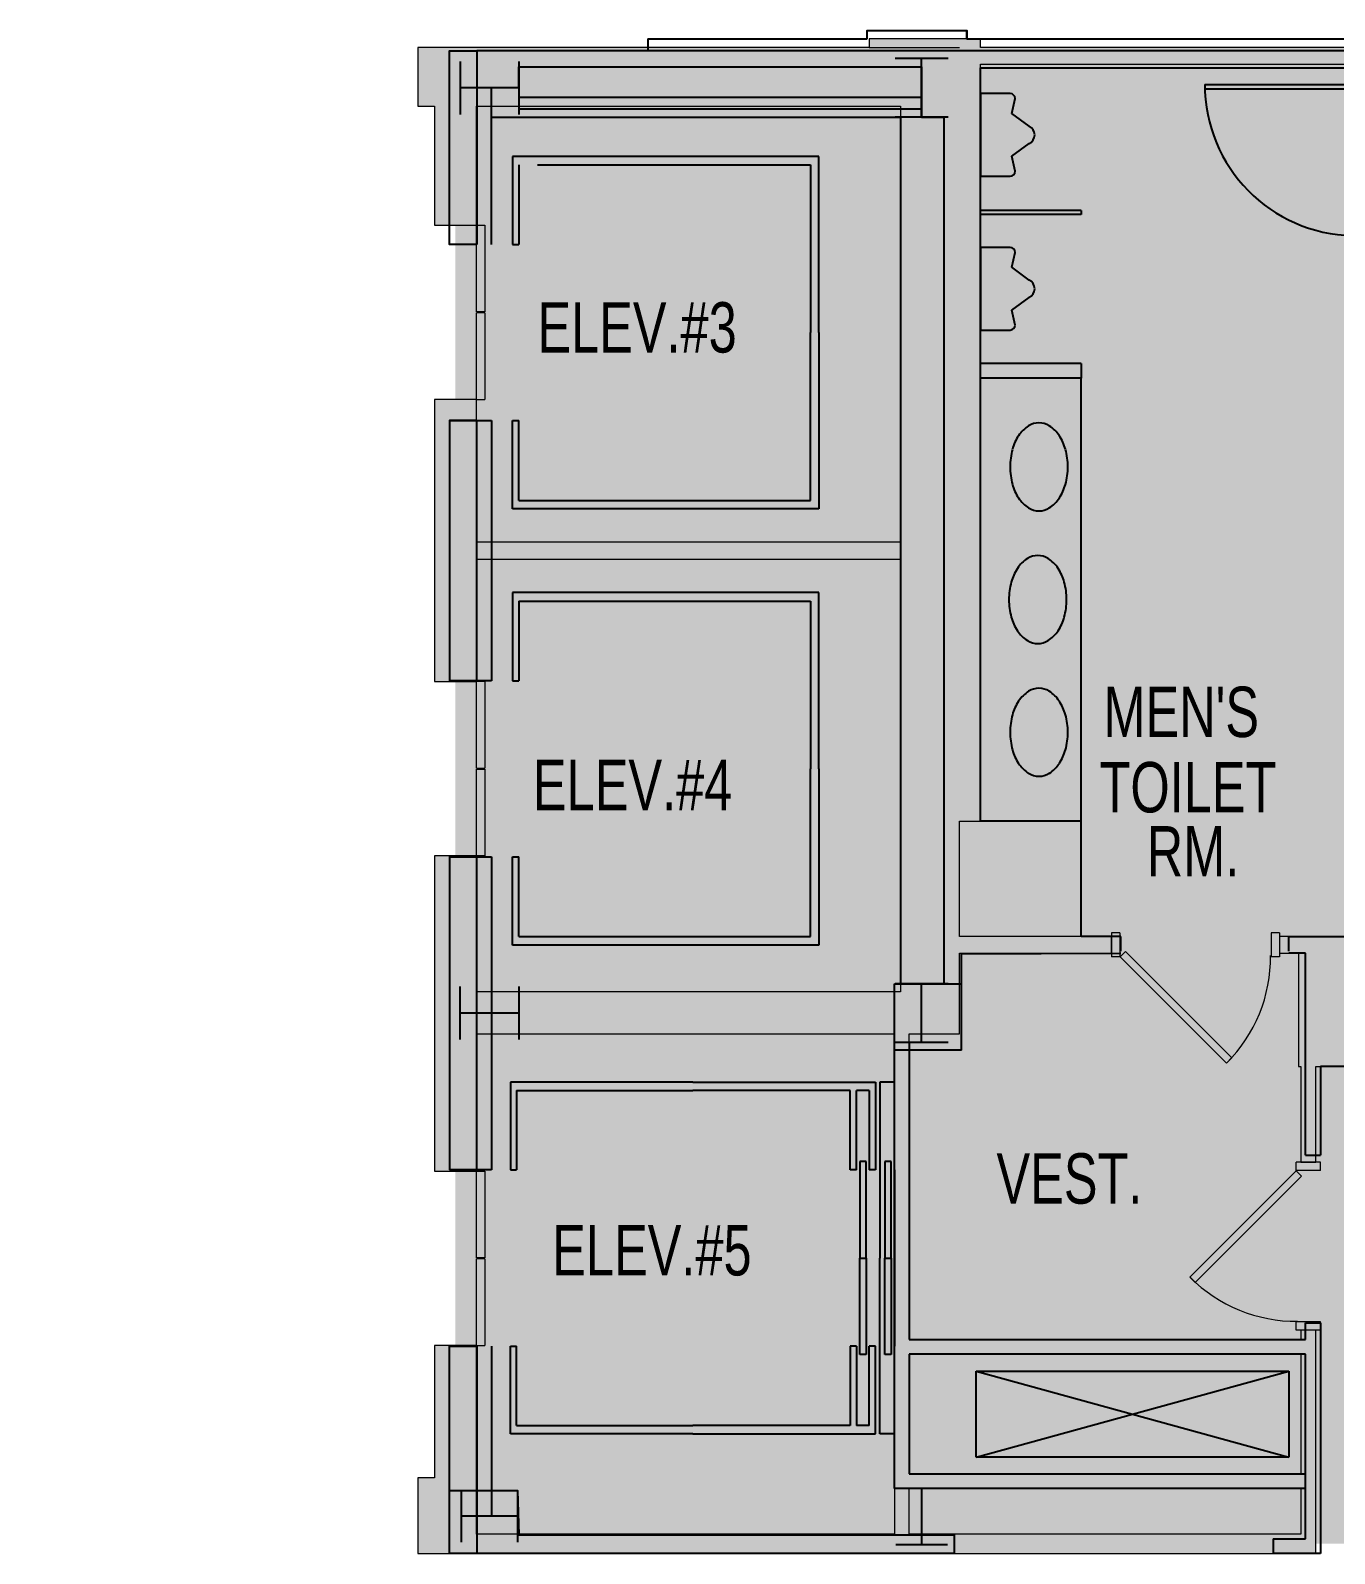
# Model space of a CAD drawing. Header units: inches. Extents: x 1209 to 3903, y 11893 to 13703.
# Drawn here: x 2554.6 to 2865.4, y 12641.4 to 13004.1 of the extents above; entities that cross this region are included whole.
import ezdxf
from ezdxf.enums import TextEntityAlignment as Align

# ---------------------------------------------------------------- set-up
doc = ezdxf.new("R2010")
doc.units = ezdxf.units.IN
doc.header["$MEASUREMENT"] = 0
for name, color, linetype in [('L1$0$A-Plmb', 8, 'Continuous'), ('L1$0$Plaza America BA02$0$17', 8, 'Continuous'), ('L1$0$Plaza America BA02$0$51', 8, 'Continuous'), ('L1$0$Plaza America BA02$0$9', 8, 'Continuous'), ('L1$0$SCOPE', 8, 'Continuous')]:
    doc.layers.add(name, color=color, linetype=linetype)
for name, color, linetype, lineweight in [('X2$0$A-DETL', 8, 'Continuous', 13), ('X2$0$A-DETL-GENF', 247, 'Continuous', 9), ('X2$0$A-DOOR', 8, 'Continuous', 13), ('X2$0$A-DOOR-FRAM', 8, 'Continuous', 20), ('X2$0$A-WALL', 8, 'Continuous', 13), ('X2$0$A-WALL-PATT', 8, 'Continuous', 13), ('X2$0$I-WALL', 8, 'Continuous', 13), ('X2$0$Q-SPCQ', 8, 'Continuous', 13)]:
    doc.layers.add(name, color=color, linetype=linetype, lineweight=lineweight)
doc.styles.add('L1$0$Plaza America BA02$0$STANDARD', font='txt')

# ---------------------------------------------------------------- blocks, each defined once
blk = doc.blocks.new('X2$0$Single Flush - OTJ_SOLIDFLUSH_ALUM-4757488-FIRST FLOOR DEMOLITION')
at = {"layer": 'X2$0$A-DOOR'}
for p, q in [((-7.42, 28.2), (-8.65, 26.96)), ((-8.65, 26.96), (16.67, 1.64)), ((17.91, 2.87), (-7.42, 28.2)), ((16.67, 1.64), (17.91, 2.87))]:
    blk.add_line(p, q, dxfattribs=at)
blk.add_arc((17.91, 2.87), 35.81, 135, 180.5, dxfattribs=at)
at = {"layer": 'X2$0$A-DOOR-FRAM'}
for p, q in [((-20, -2.88), (-20, 2.87)), ((-20, 2.87), (-18, 2.87)), ((-18, -2.88), (-18, 2.87)), ((18, -2.88), (18, 2.87)), ((18, 2.87), (20, 2.87)), ((20, -2.88), (20, 2.87)), ((-20, -2.88), (-18, -2.88)), ((18, -2.88), (20, -2.88))]:
    blk.add_line(p, q, dxfattribs=at)
blk = doc.blocks.new('X2$0$Single Flush - OTJ_SOLIDFLUSH_ALUM-4757540-FIRST FLOOR DEMOLITION')
at = {"layer": 'X2$0$A-DOOR'}
for p, q in [((-7.42, 28.2), (-8.65, 26.96)), ((-8.65, 26.96), (16.67, 1.64)), ((17.91, 2.87), (-7.42, 28.2)), ((16.67, 1.64), (17.91, 2.87))]:
    blk.add_line(p, q, dxfattribs=at)
blk.add_arc((17.91, 2.87), 35.81, 135, 180.5, dxfattribs=at)
at = {"layer": 'X2$0$A-DOOR-FRAM'}
for p, q in [((-20, -2.88), (-20, 2.87)), ((-20, 2.87), (-18, 2.87)), ((-18, -2.88), (-18, 2.87)), ((18, -2.88), (18, 2.87)), ((18, 2.87), (20, 2.87)), ((20, -2.88), (20, 2.87)), ((-20, -2.88), (-18, -2.88)), ((18, -2.88), (20, -2.88))]:
    blk.add_line(p, q, dxfattribs=at)
blk = doc.blocks.new('X2$0$Elevator Door-Center _1_ - 41_-5275025-FIRST FLOOR DEMOLITION')
at = {"layer": 'X2$0$Q-SPCQ'}
for p, q in [((-24.65, -5), (-4.03, -5)), ((-24.65, -5), (-24.65, -7)), ((-4.03, -7), (-24.65, -7)), ((-4.03, -7), (-4.03, -5)), ((-3.78, -5), (16.85, -5)), ((-3.78, -7), (-3.78, -5)), ((16.85, -7), (-3.78, -7)), ((16.85, -5), (16.85, -7))]:
    blk.add_line(p, q, dxfattribs=at)
blk = doc.blocks.new('X2$0$Elevator Door-Center _1_ - 41_-5275024-FIRST FLOOR DEMOLITION')
at = {"layer": 'X2$0$Q-SPCQ'}
for p, q in [((-24.65, 7), (-4.03, 7)), ((-24.65, 7), (-24.65, 5)), ((-4.03, 5), (-24.65, 5)), ((-4.03, 5), (-4.03, 7)), ((-3.78, 7), (16.85, 7)), ((-3.78, 5), (-3.78, 7)), ((16.85, 5), (-3.78, 5)), ((16.85, 7), (16.85, 5))]:
    blk.add_line(p, q, dxfattribs=at)
blk = doc.blocks.new('L1$0$Plaza America BA02$0$URINAL')
for p, q in [((-118.1, 0), (-118.1, -85)), ((118.1, 0), (-118.1, 0)), ((118.1, -85), (118.1, 0)), ((-103.9, -99.2), (-61.3, -90.1)), ((-61.3, -90.1), (-24.6, -139.2)), ((24.6, -139.2), (61.3, -90.1)), ((61.3, -90.1), (103.9, -99.2))]:
    blk.add_line(p, q)
for centre, radius, start, end in [((-103.9, -85), 14.2, 180.0002, 270.0001), ((103.9, -85), 14.2, 270.0006, 0.0005), ((0, -128.4), 26.8, 203.7077, 269.9793), ((0, -128.4), 26.8, 270.021, 336.2926)]:
    blk.add_arc(centre, radius, start, end)
blk = doc.blocks.new('L1$0$Plaza America BA02$0$W12X14')
for p, q in [((-74.25, 80.249625), (74.25, 80.249625)), ((0, 80.249625), (0, -80.249625)), ((-74.25, -80.249625), (74.25, -80.249625))]:
    blk.add_line(p, q)
blk = doc.blocks.new('L1$0$Plaza America BA02$0$COLELE')
for p, q in [((-75.75, 83.999625), (75.75, 83.999625)), ((0, 83.999625), (0, -83.999625)), ((-75.75, -83.999625), (75.75, -83.999625))]:
    blk.add_line(p, q)

msp = doc.modelspace()

# ---------------------------------------------------------------- hatches: boundary and pattern name
at = {"layer": 'X2$0$A-DETL-GENF'}
h = msp.add_hatch(color=256, dxfattribs=at)
h.paths.add_polyline_path([(2930.86, 12643.67), (2930.86, 12659.84), (2970.46, 12659.84), (2970.46, 12683.41), (2973.96, 12683.41), (2973.96, 12644.86), (3074.46, 12644.86), (3074.46, 12726.41), (3070.46, 12726.41), (3070.46, 12733.41), (3074.46, 12733.41), (3074.46, 12916.76), (3134.26, 12916.76), (3134.26, 12996.11), (2954.46, 12996.11), (2954.46, 12862.87), (3014.46, 12862.87), (3014.46, 12859.37), (2978.46, 12859.37), (2978.46, 12733.41), (3025.46, 12733.41), (3025.46, 12726.41), (2973.96, 12726.41), (2973.96, 12723.41), (2970.46, 12723.41), (2970.46, 12757.39), (2968.96, 12757.39), (2968.96, 12760.89), (2970.46, 12760.89), (2970.46, 12859.37), (2928.46, 12859.37), (2928.46, 12814.88), (2924.96, 12814.88), (2924.96, 12859.37), (2872.23, 12859.37), (2872.23, 12771.38), (2924.96, 12771.38), (2924.96, 12774.88), (2928.46, 12774.88), (2928.46, 12760.89), (2928.96, 12760.89), (2928.96, 12757.39), (2860.86, 12757.36), (2860.86, 12734.57), (2857.36, 12734.57), (2857.36, 12757.36), (2856.73, 12757.36), (2856.73, 12784.36), (2852.22, 12784.36), (2852.22, 12788.36), (2868.73, 12788.36), (2868.73, 12862.87), (2930.46, 12862.87), (2930.46, 12996.11), (2780.97, 12996.11), (2780.97, 12815.84), (2775.97, 12815.84), (2775.97, 12788.36), (2812.22, 12788.36), (2812.22, 12784.36), (2775.97, 12784.36), (2775.97, 12765.13), (2763.97, 12765.13), (2763.97, 12692.32), (2857.36, 12692.32), (2857.36, 12694.57), (2860.86, 12694.57), (2860.86, 12643.67), (2908.03, 12643.67)], flags=0)
h.paths.add_polyline_path([(2970.46, 12643.67), (2970.46, 12657.84), (2932.86, 12657.84), (2932.86, 12643.67), (2968.06, 12643.67)], flags=0)
h.paths.add_polyline_path([(3154.01, 12643.67), (3167.14, 12643.67), (3167.14, 12644.86), (3168.83, 12644.86), (3168.83, 12862.26), (3079.08, 12862.26), (3079.08, 12644.86), (3127.14, 12644.86), (3127.14, 12643.67)], flags=0)
h.paths.add_polyline_path([(3173.45, 12644.86), (3176.5, 12644.86), (3176.5, 12862.26), (3173.45, 12862.26), (3173.45, 12645.86)], flags=0)
h.paths.add_polyline_path([(3181.12, 12644.86), (3187.09, 12644.86), (3187.09, 12862.26), (3181.12, 12862.26), (3181.12, 12645.36)], flags=0)
h.paths.add_polyline_path([(2661.08, 12645.98), (2760.47, 12645.98), (2760.47, 12765.13), (2660.89, 12765.13), (2660.89, 12732.42), (2655.89, 12732.42), (2655.89, 12690.92), (2660.89, 12690.92), (2660.89, 12645.98)], flags=0)
h.paths.add_polyline_path([(2763.97, 12645.98), (2857.36, 12645.98), (2857.36, 12656.84), (2763.97, 12656.84)], flags=0)
h.paths.add_polyline_path([(2857.36, 12660.34), (2857.36, 12688.82), (2763.97, 12688.82), (2763.97, 12660.34), (2846.49, 12660.34)], flags=0)
h.paths.add_polyline_path([(2872.23, 12762.39), (2916.98, 12762.39), (2916.98, 12766.38), (2872.23, 12766.38)], flags=0)
h.paths.add_polyline_path([(1991.25, 12767.11), (1991.25, 12996.11), (1975.89, 12996.11), (1975.89, 12767.11), (1979.01, 12767.11)], flags=0)
h.paths.add_polyline_path([(2324.36, 12767.11), (2382.61, 12767.11), (2382.61, 12785.09), (2324.36, 12785.09), (2324.36, 12776.11)], flags=0)
h.paths.add_polyline_path([(2187.34, 12767.11), (2189.39, 12767.11), (2189.39, 12813.56), (2113.68, 12813.56), (2113.68, 12767.11)], flags=0)
h.paths.add_polyline_path([(2090.5, 12767.11), (2110.18, 12767.11), (2110.18, 12813.56), (2090.5, 12813.56), (2090.5, 12767.37)], flags=0)
h.paths.add_polyline_path([(2320.36, 12767.11), (2320.36, 12789.09), (2382.61, 12789.09), (2382.61, 12843.66), (2343.23, 12843.66), (2343.23, 12913.61), (2382.61, 12913.61), (2382.61, 12971.12), (2319.86, 12971.12), (2319.86, 12990.11), (2254.85, 12990.11), (2254.85, 12915.83), (2193.39, 12915.83), (2193.39, 12767.11)], flags=0)
h.paths.add_polyline_path([(1995.87, 12767.11), (2085.87, 12767.11), (2085.87, 12996.11), (2039.97, 12996.11), (2039.97, 12999.11), (1999.97, 12999.11), (1999.97, 12996.11), (1995.87, 12996.11), (1995.87, 12774.62)], flags=0)
h.paths.add_polyline_path([(2662.89, 12775.13), (2761.97, 12775.13), (2761.97, 12878.23), (2660.89, 12878.23), (2660.89, 12849.04), (2655.89, 12849.04), (2655.89, 12807.54), (2660.89, 12807.54), (2660.89, 12775.13)], flags=0)
h.paths.add_polyline_path([(2493.89, 12776.11), (2493.89, 12808.86), (2499.89, 12808.86), (2499.89, 12850.36), (2493.89, 12850.36), (2493.89, 12878.07), (2404.36, 12878.07), (2404.36, 12776.11)], flags=0)
h.paths.add_polyline_path([(2400.86, 12776.11), (2400.86, 12990.11), (2392.61, 12990.11), (2392.61, 12776.11)], flags=0)
h.paths.add_polyline_path([(2090.5, 12817.56), (2189.39, 12817.56), (2189.39, 12937.11), (2193.39, 12937.11), (2193.39, 12921.83), (2248.85, 12921.83), (2248.85, 12990.11), (2230.37, 12990.11), (2230.37, 12980.62), (2193.39, 12980.62), (2193.39, 12977.11), (2189.39, 12977.11), (2189.39, 12996.11), (2172.39, 12996.11), (2172.39, 12999.11), (2132.39, 12999.11), (2132.39, 12996.11), (2090.5, 12996.11), (2090.5, 12841.36)], flags=0)
h.paths.add_polyline_path([(2347.23, 12847.66), (2382.61, 12847.66), (2382.61, 12909.61), (2347.23, 12909.61)], flags=0)
h.paths.add_polyline_path([(2937.46, 12862.87), (2947.46, 12862.87), (2947.46, 12996.11), (2937.46, 12996.11), (2937.46, 12864.39)], flags=0)
h.paths.add_polyline_path([(3079.25, 12866.89), (3151.26, 12866.89), (3151.26, 12996.11), (3142.26, 12996.11), (3142.26, 12912.76), (3079.08, 12912.76), (3079.08, 12866.89)], flags=0)
h.paths.add_polyline_path([(2404.5, 12882.07), (2493.89, 12882.07), (2493.89, 12911.36), (2499.89, 12911.36), (2499.89, 12952.86), (2493.89, 12952.86), (2493.89, 12984.11), (2495.89, 12984.11), (2495.89, 12990.11), (2404.36, 12990.11), (2404.36, 12882.07)], flags=0)
h.paths.add_polyline_path([(2662.36, 12882.23), (2761.97, 12882.23), (2761.97, 12986.11), (2660.89, 12986.11), (2660.89, 12957.77), (2655.89, 12957.77), (2655.89, 12916.27), (2660.89, 12916.27), (2660.89, 12882.23)], flags=0)
h.paths.add_polyline_path([(2323.86, 12975.12), (2382.61, 12975.12), (2382.61, 12990.11), (2323.86, 12990.11)], flags=0)
h.paths.add_polyline_path([(2199.09, 12985.62), (2214.87, 12985.62), (2214.87, 12988.61), (2193.39, 12988.61), (2193.39, 12985.62)], flags=0)
h.paths.add_polyline_path([(2214.87, 12993.61), (2214.87, 12999.11), (2193.39, 12999.11), (2193.39, 12993.61), (2197.15, 12993.61)], flags=0)
at = {"layer": 'X2$0$A-WALL-PATT'}
for points in [[(2660.89, 12986.11), (2660.89, 13000.11), (2646.89, 13000.11), (2646.89, 12986.11), (2650.89, 12986.11)], [(2660.89, 12986.11), (2775.97, 12986.11), (2775.97, 13000.11), (2660.89, 13000.11)], [(2761.97, 13000.11), (2775.97, 13000.11), (2775.97, 13002.11), (2754.47, 13002.11), (2754.47, 13000.11)], [(2775.97, 12815.84), (2780.97, 12815.84), (2780.97, 13002.11), (2775.97, 13002.11), (2775.97, 12841.36)], [(2892.35, 12996.11), (2929.22, 12996.11), (2929.22, 13000.11), (2780.97, 13000.11), (2780.97, 12996.11)], [(2660.89, 12959.39), (2660.89, 12986.11), (2650.89, 12986.11), (2650.89, 12959.39)], [(2761.97, 12765.13), (2775.97, 12765.13), (2775.97, 12986.11), (2761.97, 12986.11), (2761.97, 12775.13)], [(2660.89, 12878.23), (2761.97, 12878.23), (2761.97, 12882.23), (2660.89, 12882.23)], [(2860.86, 12757.36), (2872.23, 12757.39), (2872.23, 12784.36), (2856.73, 12784.36), (2856.73, 12757.36), (2859.59, 12757.36)], [(2760.47, 12765.13), (2761.97, 12765.13), (2761.97, 12775.13), (2660.89, 12775.13), (2660.89, 12765.13)], [(2760.47, 12645.98), (2763.97, 12645.98), (2763.97, 12765.13), (2760.47, 12765.13), (2760.47, 12646.15)], [(2660.89, 12659.36), (2660.89, 12690.67), (2650.89, 12690.67), (2650.89, 12659.36)], [(2857.36, 12688.82), (2857.36, 12692.32), (2763.97, 12692.32), (2763.97, 12688.82), (2824.95, 12688.82)], [(2646.89, 12641.36), (2660.89, 12641.36), (2660.89, 12659.36), (2646.89, 12659.36), (2646.89, 12643.34)], [(2763.97, 12656.84), (2857.36, 12656.84), (2857.36, 12660.34), (2763.97, 12660.34)], [(2660.89, 12641.36), (2860.86, 12641.36), (2860.86, 12645.98), (2660.89, 12645.98), (2660.89, 12643.34)]]:
    msp.add_hatch(color=256, dxfattribs=at).paths.add_polyline_path(points, flags=0)
h = msp.add_hatch(color=256, dxfattribs=at)
h.paths.add_polyline_path([(2650.89, 12850.91), (2660.89, 12850.91), (2660.89, 12916.27), (2650.89, 12916.27)], flags=0)
h.paths.add_polyline_path([(2650.89, 12957.77), (2660.89, 12957.77), (2660.89, 12959.39), (2650.89, 12959.39)], flags=0)
h = msp.add_hatch(color=256, dxfattribs=at)
h.paths.add_polyline_path([(2650.89, 12690.67), (2660.89, 12690.67), (2660.89, 12690.92), (2650.89, 12690.92)], flags=0)
h.paths.add_polyline_path([(2650.89, 12732.42), (2660.89, 12732.42), (2660.89, 12807.54), (2650.89, 12807.54), (2650.89, 12765.13)], flags=0)
h.paths.add_polyline_path([(2650.89, 12849.04), (2660.89, 12849.04), (2660.89, 12850.91), (2650.89, 12850.91)], flags=0)
h = msp.add_hatch(color=256, dxfattribs=at)
h.paths.add_polyline_path([(2872.23, 12784.36), (2872.23, 12784.36), (2872.23, 12788.36), (2852.22, 12788.36), (2852.22, 12784.36), (2868.73, 12784.36)], flags=0)
h.paths.add_polyline_path([(2780.97, 12784.36), (2812.22, 12784.36), (2812.22, 12788.36), (2775.97, 12788.36), (2775.97, 12784.36)], flags=0)
h = msp.add_hatch(color=256, dxfattribs=at)
h.paths.add_polyline_path([(2860.86, 12645.98), (2860.86, 12694.57), (2857.36, 12694.57), (2857.36, 12645.98)], flags=0)
h.paths.add_polyline_path([(2860.86, 12734.57), (2860.86, 12757.36), (2857.36, 12757.36), (2857.36, 12734.57)], flags=0)

# ---------------------------------------------------------------- linework, layer by layer
at = {"layer": 'L1$0$A-Plmb'}
for p, q in [((2834.47, 12991.26), (2871.47, 12991.26)), ((2834.47, 12991.26), (2834.47, 12989.52)), ((2834.47, 12990.26), (2870.47, 12990.26)), ((2804.97, 12961.29), (2780.97, 12961.29)), ((2804.97, 12960.29), (2780.97, 12960.29)), ((2804.97, 12961.29), (2804.97, 12960.29)), ((2804.97, 12815.84), (2804.97, 12921.32))]:
    msp.add_line(p, q, dxfattribs=at)
for centre, major_axis, start_param, end_param in [((2870.47, 12991.26), (36.04, 0), 3.190166, 4.740138), ((2796.71, 12903.26), (7.94, 0), 2.134571, 2.56159), ((2794.92, 12906.07), (4.61, 0), 1.570796, 2.134571), ((2794.92, 12906.07), (4.61, 0), 1.007022, 1.570796), ((2793.14, 12903.26), (7.94, 0), 0.580003, 1.007022), ((2804.01, 12900.19), (15.96, 0), 2.876594, 3.141593), ((2799.53, 12901.41), (11.32, 0), 2.56159, 2.876594), ((2790.31, 12901.41), (11.32, 0), 0.264999, 0.580003), ((2785.84, 12900.19), (15.96, 0), 0, 0.264999), ((2804.01, 12900.19), (15.96, 0), 3.141593, 3.406592), ((2785.84, 12900.19), (15.96, 0), 6.018186, 6.283185), ((2799.53, 12898.98), (11.32, 0), 3.406592, 3.721596), ((2790.31, 12898.98), (11.32, 0), 5.703182, 6.018186), ((2796.71, 12897.13), (7.94, 0), 3.721596, 4.148614), ((2794.92, 12894.31), (4.61, 0), 4.148614, 4.712389), ((2794.92, 12894.31), (4.61, 0), 4.712389, 5.276164), ((2793.14, 12897.13), (7.94, 0), 5.276164, 5.703182), ((2794.63, 12874.46), (4.61, 0), 1.570796, 2.134571), ((2794.63, 12874.46), (4.61, 0), 1.007022, 1.570796), ((2799.24, 12869.79), (11.32, 0), 2.56159, 2.876594), ((2796.42, 12871.65), (7.94, 0), 2.134571, 2.56159), ((2792.85, 12871.65), (7.94, 0), 0.580003, 1.007022), ((2790.02, 12869.79), (11.32, 0), 0.264999, 0.580003), ((2803.72, 12868.58), (15.96, 0), 2.876594, 3.141593), ((2785.55, 12868.58), (15.96, 0), 0, 0.264999), ((2803.72, 12868.58), (15.96, 0), 3.141593, 3.406592), ((2785.55, 12868.58), (15.96, 0), 6.018186, 6.283185), ((2799.24, 12867.37), (11.32, 0), 3.406592, 3.721596), ((2790.02, 12867.37), (11.32, 0), 5.703182, 6.018186), ((2796.42, 12865.51), (7.94, 0), 3.721596, 4.148614), ((2792.85, 12865.51), (7.94, 0), 5.276164, 5.703182), ((2794.63, 12862.7), (4.61, 0), 4.148614, 4.712389), ((2794.63, 12862.7), (4.61, 0), 4.712389, 5.276164), ((2796.71, 12840.03), (7.94, 0), 2.134571, 2.56159), ((2794.92, 12842.85), (4.61, 0), 1.570796, 2.134571), ((2794.92, 12842.85), (4.61, 0), 1.007022, 1.570796), ((2793.14, 12840.03), (7.94, 0), 0.580003, 1.007022), ((2799.53, 12838.18), (11.32, 0), 2.56159, 2.876594), ((2790.31, 12838.18), (11.32, 0), 0.264999, 0.580003), ((2804.01, 12836.97), (15.96, 0), 2.876594, 3.141593), ((2785.84, 12836.97), (15.96, 0), 0, 0.264999), ((2804.01, 12836.97), (15.96, 0), 3.141593, 3.406592), ((2785.84, 12836.97), (15.96, 0), 6.018186, 6.283185), ((2799.53, 12835.75), (11.32, 0), 3.406592, 3.721596), ((2790.31, 12835.75), (11.32, 0), 5.703182, 6.018186), ((2796.71, 12833.9), (7.94, 0), 3.721596, 4.148614), ((2793.14, 12833.9), (7.94, 0), 5.276164, 5.703182), ((2794.92, 12831.09), (4.61, 0), 4.148614, 4.712389), ((2794.92, 12831.09), (4.61, 0), 4.712389, 5.276164)]:
    msp.add_ellipse(centre, major_axis=major_axis, ratio=0.99924, start_param=start_param, end_param=end_param, dxfattribs=at)
at = {"layer": 'L1$0$Plaza America BA02$0$17'}
for p, q in [((2779.97, 12664.34), (2854.47, 12684.82)), ((2779.97, 12684.82), (2854.47, 12664.34)), ((2779.97, 12664.34), (2779.97, 12684.82)), ((2779.97, 12684.82), (2854.47, 12684.82)), ((2854.47, 12684.82), (2854.47, 12664.34)), ((2854.47, 12664.34), (2779.97, 12664.34))]:
    msp.add_line(p, q, dxfattribs=at)
at = {"layer": 'L1$0$Plaza America BA02$0$9'}
for p, q in [((2742.47, 12974.15), (2669.47, 12974.15)), ((2669.47, 12974.15), (2669.47, 12953.17)), ((2742.47, 12932.19), (2742.47, 12974.15)), ((2670.97, 12972.15), (2670.97, 12953.17)), ((2675.47, 12972.15), (2740.47, 12972.15)), ((2740.47, 12972.15), (2740.47, 12932.19)), ((2669.47, 12953.17), (2670.97, 12953.17)), ((2740.47, 12892.22), (2740.47, 12932.19)), ((2742.47, 12932.19), (2742.47, 12890.22)), ((2669.47, 12911.2), (2670.97, 12911.2)), ((2669.47, 12890.22), (2669.47, 12911.2)), ((2670.97, 12892.22), (2670.97, 12911.2)), ((2742.47, 12890.22), (2669.47, 12890.22)), ((2670.97, 12892.22), (2675.47, 12892.22)), ((2675.47, 12892.22), (2740.47, 12892.22)), ((2742.47, 12870.24), (2669.47, 12870.24)), ((2669.47, 12870.24), (2669.47, 12849.25)), ((2670.97, 12868.24), (2740.47, 12868.24)), ((2670.97, 12868.24), (2670.97, 12849.25)), ((2740.47, 12868.24), (2740.47, 12828.27)), ((2742.47, 12828.27), (2742.47, 12870.24)), ((2669.47, 12849.25), (2670.97, 12849.25)), ((2740.47, 12788.3), (2740.47, 12828.27)), ((2742.47, 12828.27), (2742.47, 12786.3)), ((2669.47, 12786.3), (2669.47, 12807.29)), ((2669.47, 12807.29), (2670.97, 12807.29)), ((2670.97, 12788.3), (2670.97, 12807.29)), ((2670.97, 12788.3), (2740.47, 12788.3)), ((2742.47, 12786.3), (2669.47, 12786.3)), ((2668.97, 12753.64), (2668.97, 12732.72)), ((2712.47, 12753.64), (2668.97, 12753.64)), ((2712.47, 12753.64), (2755.97, 12753.64)), ((2755.97, 12753.64), (2755.97, 12732.72)), ((2756.97, 12753.64), (2756.97, 12711.74)), ((2760.47, 12753.64), (2756.97, 12753.64)), ((2670.47, 12751.64), (2712.47, 12751.64)), ((2670.47, 12751.64), (2670.47, 12732.72)), ((2749.97, 12751.64), (2712.47, 12751.64)), ((2749.97, 12732.72), (2749.97, 12751.64)), ((2754.47, 12751.64), (2751.47, 12751.64)), ((2751.47, 12732.72), (2751.47, 12751.64)), ((2754.47, 12751.64), (2754.47, 12732.72)), ((2752.22, 12734.72), (2752.22, 12711.74)), ((2753.72, 12734.72), (2752.22, 12734.72)), ((2753.72, 12711.74), (2753.72, 12734.72)), ((2759.72, 12734.72), (2758.22, 12734.72)), ((2758.22, 12734.72), (2758.22, 12711.74)), ((2759.72, 12711.74), (2759.72, 12734.72)), ((2668.97, 12732.72), (2670.47, 12732.72)), ((2751.47, 12732.72), (2749.97, 12732.72)), ((2755.97, 12732.72), (2754.47, 12732.72)), ((2760.47, 12732.72), (2760.47, 12690.75)), ((2752.22, 12711.74), (2753.72, 12711.74)), ((2752.22, 12711.74), (2753.72, 12711.74)), ((2752.22, 12688.76), (2752.22, 12711.74)), ((2753.72, 12711.74), (2753.72, 12688.76)), ((2756.97, 12669.83), (2756.97, 12711.74)), ((2758.22, 12711.74), (2759.72, 12711.74)), ((2758.22, 12711.74), (2759.72, 12711.74)), ((2758.22, 12688.76), (2758.22, 12711.74)), ((2759.72, 12711.74), (2759.72, 12688.76)), ((2668.97, 12690.75), (2670.47, 12690.75)), ((2668.97, 12669.83), (2668.97, 12690.75)), ((2670.47, 12671.83), (2670.47, 12690.75)), ((2751.47, 12690.75), (2749.97, 12690.75)), ((2749.97, 12690.75), (2749.97, 12671.83)), ((2751.47, 12690.75), (2751.47, 12671.83)), ((2754.47, 12671.83), (2754.47, 12690.75)), ((2755.97, 12690.75), (2754.47, 12690.75)), ((2755.97, 12669.83), (2755.97, 12690.75)), ((2753.72, 12688.76), (2752.22, 12688.76)), ((2759.72, 12688.76), (2758.22, 12688.76)), ((2712.47, 12669.83), (2668.97, 12669.83)), ((2670.47, 12671.83), (2712.47, 12671.83)), ((2749.97, 12671.83), (2712.47, 12671.83)), ((2712.47, 12669.83), (2755.97, 12669.83)), ((2754.47, 12671.83), (2751.47, 12671.83)), ((2760.47, 12669.83), (2756.97, 12669.83))]:
    msp.add_line(p, q, dxfattribs=at)
at = {"layer": 'L1$0$SCOPE'}
for p, q in [((2754.02, 13004.14), (2777.77, 13004.14)), ((2777.77, 13002.14), (2777.77, 13004.14)), ((3169.89, 12999.26), (2660.97, 12999.26)), ((2701.72, 13002.14), (2754.02, 13002.14)), ((2701.72, 13002.14), (2701.72, 12999.26)), ((2777.77, 13002.14), (2929.52, 13002.14)), ((2670.97, 12995.45), (2766.97, 12995.45)), ((2670.97, 12990.45), (2670.97, 12995.45)), ((2766.97, 12995.45), (2766.97, 12983.46)), ((2780.97, 12815.84), (2780.97, 12995.26)), ((2780.97, 12995.26), (3150.84, 12995.26)), ((2664.47, 12953.17), (2664.47, 12990.45)), ((2766.97, 12988.2), (2670.97, 12988.2)), ((2670.97, 12985.46), (2766.97, 12985.46)), ((2664.47, 12983.52), (2761.97, 12983.46)), ((2761.97, 12983.46), (2761.97, 12777.06)), ((2766.97, 12983.46), (2772.22, 12983.46)), ((2772.22, 12983.46), (2772.22, 12777.06)), ((2804.97, 12924.82), (2780.97, 12924.82)), ((2804.97, 12924.82), (2804.97, 12921.32)), ((2804.97, 12921.32), (2780.97, 12921.32)), ((2654.47, 12911.2), (2664.47, 12911.2)), ((2664.47, 12911.2), (2664.47, 12849.25)), ((2664.47, 12849.25), (2654.47, 12849.25)), ((2804.97, 12815.84), (2780.97, 12815.84)), ((2804.97, 12788.36), (2804.97, 12815.84)), ((2654.47, 12807.29), (2664.47, 12807.29)), ((2664.47, 12807.29), (2664.47, 12732.72)), ((2814.47, 12788.36), (2804.97, 12788.36)), ((2814.47, 12784.87), (2814.47, 12788.36)), ((2854.47, 12784.87), (2854.47, 12788.36)), ((2854.47, 12788.36), (2870.47, 12788.36)), ((2776.47, 12784.21), (2814.47, 12784.37)), ((2776.47, 12761.26), (2776.47, 12784.21)), ((2858.47, 12784.36), (2854.47, 12784.37)), ((2858.47, 12736.28), (2858.47, 12784.36)), ((2760.47, 12656.84), (2760.47, 12777.06)), ((2760.47, 12777.06), (2776.47, 12777.06)), ((2760.47, 12777.06), (2760.47, 12777.06)), ((2763.97, 12763.07), (2763.97, 12692.32)), ((2776.47, 12761.26), (2760.47, 12761.26)), ((2768.47, 12761.26), (2768.47, 12761.26)), ((2776.47, 12761.26), (2776.47, 12761.26)), ((2930.91, 12757.39), (2861.97, 12757.39)), ((2861.97, 12757.39), (2861.97, 12736.28)), ((2858.47, 12736.28), (2861.97, 12736.28)), ((2664.47, 12732.72), (2654.47, 12732.72)), ((2858.47, 12696.31), (2861.97, 12696.31)), ((2858.47, 12692.32), (2858.47, 12696.31)), ((2861.97, 12696.31), (2861.97, 12696.31)), ((2861.97, 12696.31), (2861.97, 12641.36)), ((2664.47, 12690.75), (2664.47, 12650.22)), ((2763.97, 12692.32), (2858.47, 12692.32)), ((2858.47, 12688.82), (2763.97, 12688.82)), ((2763.97, 12688.82), (2763.97, 12660.34)), ((2858.47, 12644.85), (2858.47, 12688.82)), ((2763.97, 12660.34), (2858.47, 12660.35)), ((2858.47, 12656.84), (2760.47, 12656.84)), ((2760.47, 12656.84), (2760.47, 12656.84)), ((2850.72, 12644.85), (2858.47, 12644.85)), ((2850.72, 12644.85), (2850.72, 12641.36)), ((2861.97, 12641.36), (2850.72, 12641.36))]:
    msp.add_line(p, q, dxfattribs=at)
for points in [[(2754.02, 13002.14), (2754.02, 13004.14), (2777.77, 13004.14), (2777.77, 13002.14), (2929.52, 13002.14), (2929.52, 13004.14), (2953.27, 13004.14), (2953.27, 13002.14), (3169.89, 13002.14), (3169.89, 12999.26)], [(2654.47, 12641.36), (2654.47, 12690.75), (2660.97, 12690.75), (2660.97, 12641.36)], [(2654.47, 12656.41), (2670.66, 12656.41), (2670.97, 12645.85), (2774.72, 12645.85), (2774.72, 12641.36), (2654.47, 12641.36)]]:
    msp.add_lwpolyline(points, dxfattribs=at)
for points in [[(2660.97, 12953.17), (2654.47, 12953.17), (2654.47, 12999.26), (2660.97, 12999.26)], [(2654.47, 12849.25), (2660.97, 12849.25), (2660.97, 12911.2), (2654.47, 12911.2)], [(2654.47, 12732.72), (2660.97, 12732.72), (2660.97, 12807.29), (2654.47, 12807.29)]]:
    msp.add_lwpolyline(points, close=True, dxfattribs=at)
at = {"layer": 'X2$0$A-DETL'}
for p, q in [((2780.97, 12924.82), (2804.97, 12924.82)), ((2804.97, 12924.82), (2804.97, 12921.32)), ((2804.97, 12921.32), (2780.97, 12921.32)), ((2804.97, 12815.84), (2804.97, 12921.32)), ((2804.97, 12815.84), (2780.97, 12815.84)), ((2804.97, 12788.36), (2804.97, 12815.84))]:
    msp.add_line(p, q, dxfattribs=at)
at = {"layer": 'X2$0$A-WALL'}
for p, q in [((2646.89, 13000.11), (2646.89, 12986.11)), ((2754.47, 13000.11), (2646.89, 13000.11)), ((2929.22, 13000.11), (2780.97, 13000.11)), ((2780.97, 12996.11), (2930.46, 12996.11)), ((2646.89, 12986.11), (2650.89, 12986.11)), ((2650.89, 12986.11), (2650.89, 12957.77)), ((2660.89, 12986.11), (2761.97, 12986.11)), ((2660.89, 12957.77), (2660.89, 12986.11)), ((2761.97, 12986.11), (2761.97, 12882.23)), ((2650.89, 12957.77), (2660.89, 12957.77)), ((2650.89, 12916.27), (2650.89, 12849.04)), ((2660.89, 12916.27), (2650.89, 12916.27)), ((2660.89, 12882.23), (2660.89, 12916.27)), ((2761.97, 12882.23), (2660.89, 12882.23)), ((2660.89, 12878.23), (2761.97, 12878.23)), ((2660.89, 12849.04), (2660.89, 12878.23)), ((2761.97, 12878.23), (2761.97, 12775.13)), ((2650.89, 12849.04), (2660.89, 12849.04)), ((2775.97, 12788.36), (2775.97, 12815.84)), ((2650.89, 12807.54), (2650.89, 12732.42)), ((2660.89, 12807.54), (2650.89, 12807.54)), ((2660.89, 12775.13), (2660.89, 12807.54)), ((2812.22, 12788.36), (2775.97, 12788.36)), ((2812.22, 12784.36), (2812.22, 12788.36)), ((2868.73, 12788.36), (2852.22, 12788.36)), ((2852.22, 12788.36), (2852.22, 12784.36)), ((2775.97, 12784.36), (2812.22, 12784.36)), ((2775.97, 12765.13), (2775.97, 12784.36)), ((2852.22, 12784.36), (2856.73, 12784.36)), ((2856.73, 12784.36), (2856.73, 12757.36)), ((2761.97, 12775.13), (2660.89, 12775.13)), ((2660.89, 12765.13), (2760.47, 12765.13)), ((2660.89, 12732.42), (2660.89, 12765.13)), ((2763.97, 12765.13), (2775.97, 12765.13)), ((2856.73, 12757.36), (2857.36, 12757.36)), ((2860.86, 12757.36), (2872.23, 12757.36)), ((2650.89, 12732.42), (2660.89, 12732.42)), ((2660.89, 12690.92), (2650.89, 12690.92)), ((2650.89, 12690.92), (2650.89, 12659.36)), ((2660.89, 12645.98), (2660.89, 12690.92)), ((2646.89, 12659.36), (2646.89, 12641.36)), ((2650.89, 12659.36), (2646.89, 12659.36)), ((2760.47, 12645.98), (2660.89, 12645.98)), ((2857.36, 12645.98), (2763.97, 12645.98)), ((2860.86, 12641.36), (2860.86, 12645.98)), ((2646.89, 12641.36), (2860.86, 12641.36))]:
    msp.add_line(p, q, dxfattribs=at)
at = {"layer": 'X2$0$I-WALL'}
for p, q in [((2780.97, 13002.11), (2754.47, 13002.11)), ((2754.47, 13002.11), (2754.47, 13000.11)), ((2754.47, 13000.11), (2775.97, 13000.11)), ((2780.97, 13000.11), (2780.97, 13002.11)), ((2780.97, 12815.84), (2780.97, 12996.11)), ((2775.97, 12815.84), (2780.97, 12815.84)), ((2760.47, 12765.13), (2760.47, 12645.98)), ((2763.97, 12692.32), (2763.97, 12765.13)), ((2857.36, 12757.36), (2857.36, 12734.57)), ((2860.86, 12734.57), (2860.86, 12757.36)), ((2857.36, 12734.57), (2860.86, 12734.57)), ((2860.86, 12694.57), (2857.36, 12694.57)), ((2857.36, 12694.57), (2857.36, 12692.32)), ((2860.86, 12645.98), (2860.86, 12694.57)), ((2857.36, 12692.32), (2763.97, 12692.32)), ((2763.97, 12660.34), (2763.97, 12688.82)), ((2763.97, 12688.82), (2857.36, 12688.82)), ((2857.36, 12688.82), (2857.36, 12660.34)), ((2857.36, 12660.34), (2763.97, 12660.34)), ((2763.97, 12645.98), (2763.97, 12656.84)), ((2763.97, 12656.84), (2857.36, 12656.84)), ((2857.36, 12656.84), (2857.36, 12645.98))]:
    msp.add_line(p, q, dxfattribs=at)

# ---------------------------------------------------------------- block references
at = {"layer": 'L1$0$A-Plmb', "xscale": 0.08326667999972415, "yscale": 0.08332999666708929, "rotation": 90}
for p in [(2780.97, 12979.27), (2780.97, 12942.62)]:
    msp.add_blockref('L1$0$Plaza America BA02$0$URINAL', p, dxfattribs=at)
at = {"layer": 'L1$0$SCOPE'}
for name, p, xscale, yscale, rotation in [('L1$0$Plaza America BA02$0$COLELE', (2663.97, 12990.45), 0.08326667999972415, 0.08332999666708929, 270), ('L1$0$Plaza America BA02$0$COLELE', (2766.97, 12990.45), 0.08332999666890828, 0.08326667999972415, 180), ('L1$0$Plaza America BA02$0$COLELE', (2664.04, 12770.13), 0.08326667999972415, 0.08332999666708929, 90), ('L1$0$Plaza America BA02$0$COLELE', (2766.97, 12770.07), 0.08332999666890828, 0.08326667999972415, 180), ('L1$0$Plaza America BA02$0$W12X14', (2663.97, 12650.22), 0.08326667999972415, 0.08332999666708929, 270)]:
    msp.add_blockref(name, p, dxfattribs=dict(at, xscale=xscale, yscale=yscale, rotation=rotation))
at = {"layer": 'L1$0$SCOPE', "xscale": 0.08332999666890828, "yscale": 0.08326667999972415}
msp.add_blockref('L1$0$Plaza America BA02$0$W12X14', (2766.97, 12650.22), dxfattribs=at)
at = {"layer": 'X2$0$A-DOOR'}
for name, p, rotation in [('X2$0$Single Flush - OTJ_SOLIDFLUSH_ALUM-4757540-FIRST FLOOR DEMOLITION', (2832.22, 12786.36), 180), ('X2$0$Single Flush - OTJ_SOLIDFLUSH_ALUM-4757488-FIRST FLOOR DEMOLITION', (2859.11, 12714.57), 90)]:
    msp.add_blockref(name, p, dxfattribs=dict(at, rotation=rotation))
at = {"layer": 'X2$0$Q-SPCQ'}
for name, p, rotation in [('X2$0$Elevator Door-Center _1_ - 41_-5275025-FIRST FLOOR DEMOLITION', (2655.89, 12940.92), 90), ('X2$0$Elevator Door-Center _1_ - 41_-5275024-FIRST FLOOR DEMOLITION', (2655.89, 12824.38), 270), ('X2$0$Elevator Door-Center _1_ - 41_-5275025-FIRST FLOOR DEMOLITION', (2655.89, 12715.57), 90)]:
    msp.add_blockref(name, p, dxfattribs=dict(at, rotation=rotation))

# ---------------------------------------------------------------- texts
at = {"layer": 'L1$0$Plaza America BA02$0$51', "style": 'L1$0$Plaza America BA02$0$STANDARD', "width": 0.75}
for s, p in [('ELEV.#3', (2675.41, 12939.42)), ("MEN'S", (2810.29, 12847.84)), ('ELEV.#4', (2674.35, 12830.42)), ('TOILET', (2809.36, 12829.89)), ('RM.', (2820.61, 12814.63)), ('VEST.', (2784.8, 12736.7)), ('ELEV.#5', (2678.95, 12719.59))]:
    msp.add_text(s, height=12, dxfattribs=at).set_placement(p, align=Align.TOP_LEFT)

doc.saveas('drawing.dxf')
